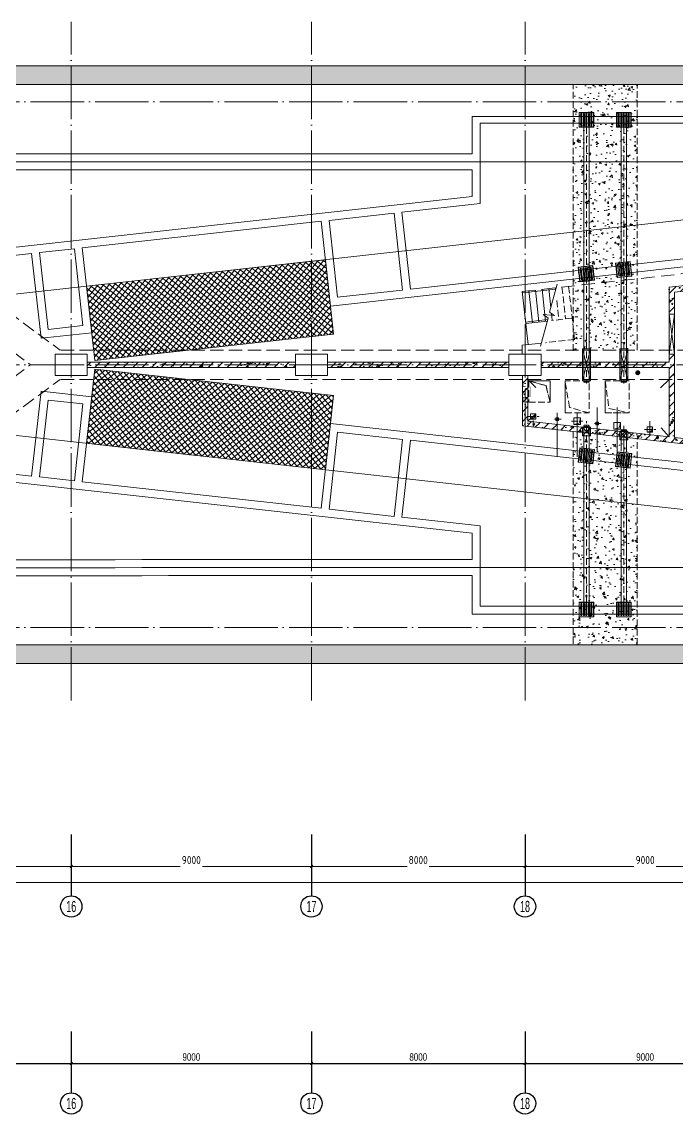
# Model space of a CAD drawing. Extents: x 4 to 13611208, y -605838 to 574722.
# Drawn here: x 13237547 to 13262097, y -161280 to -120348 of the extents above; entities that cross this region are included whole.
import ezdxf
from ezdxf.enums import TextEntityAlignment as Align

# ---------------------------------------------------------------- set-up
doc = ezdxf.new("R2010")
doc.units = 0
doc.header["$LTSCALE"] = 1000
doc.header["$MEASUREMENT"] = 0
for name, pattern in [('_虚线L', [0.375, 0.25, -0.125]), ('DASH', [0.35, 0.25, -0.1]), ('DOTE', [2.4200000000000004, 2, -0.2, 0.02, -0.2])]:
    doc.linetypes.add(name, pattern=pattern)
doc.layers.add('AXIS', color=3, linetype='Continuous')
doc.layers.add('AXIS_TEXT', color=7, linetype='Continuous')
doc.layers.add('建筑底图', color=8, linetype='Continuous', lineweight=13)
doc.layers.add('预埋管', color=8, linetype='Continuous', lineweight=5)
doc.styles.add('C', font='HZTXT_E', dxfattribs={"width": 0.7, "bigfont": 'HZTXT'})
doc.styles.add('C_T3', font='fsdb_e.shx', dxfattribs={"width": 0.8, "bigfont": 'hzdx.shx'})
doc.styles.add('COMPLEX', font='hztxt_e.shx', dxfattribs={"width": 0.6, "bigfont": 'HZTXT.shx'})
doc.styles.add('DIM_FONT', font='gbenor.shx', dxfattribs={"bigfont": 'gbcbig.shx'})
doc.dimstyles.new('_TCH_ARCH&&100', dxfattribs={"dimtxt": 300, "dimasz": 100, "dimexe": 100, "dimexo": 100, "dimgap": 100, "dimtad": 1, "dimdec": 0, "dimzin": 0, "dimdsep": 46, "dimtxsty": 'DIM_FONT', "dimblk": 'ARCHTICK', "dimcen": 0.09, "dimclrd": 3, "dimclre": 3, "dimclrt": 7, "dimaunit": 1, "dimazin": 2, "dimtfac": 1, "dimtdec": 0, "dimtix": 1, "dimtmove": 2, "dimatfit": 3, "dimfxl": 1, "dimtolj": 1, "dimtzin": 0, "dimlwd": 18, "dimlwe": 18, "dimarcsym": 0})
pattern_1 = [(45, (-1624125.251857531, 421106.568227344), (-176.7766952966369, 176.7766952966369), []), (49.99999999999999, (-1624125.251857531, 421106.568227344), (717.2601826007534, -62.75213498259511), [75, -825]), (355, (-1624125.251857531, 421106.568227344), (-138.751333613, 752.1921337000118), [60, -660]), (100.4514, (-1624065.480177531, 421101.338887344), (578.5093817140216, 689.4395420609536), [63.74019000000001, -701.142112]), (46.18420000000001, (-1624125.251857531, 421306.568227344), (1067.241048625644, -165.5190143290181), [112.5, -1237.5]), (96.6356, (-1624036.315112531, 421292.7749203439), (934.6627055487033, 974.1178709004417), [95.610288, -1051.713]), (351.1842, (-1624125.251857531, 421306.568227344), (934.6619451336272, 974.1186009253246), [90, -990]), (21, (-1624025.251857531, 421256.568227344), (596.9070521184617, -402.6188906653388), [75, -825]), (326.0000000000001, (-1624025.251857531, 421256.568227344), (243.3153319215817, 725.150045046853), [60, -660]), (71.4514, (-1623975.509624531, 421223.016621344), (840.22262858149, 322.5304967099524), [63.74019000000001, -701.142112]), (37.50000000000001, (-1624125.251857531, 421106.568227344), (12.15985531729067, 332.8938538313115), [0, -652, 0, -670, 0, -662.5]), (7.499999999999999, (-1624125.251857531, 421106.568227344), (263.0695374421486, 394.4117118823602), [0, -382, 0, -637, 0, -252.5]), (327.5, (-1624348.251857531, 421106.568227344), (533.822436172409, -22.55487173437976), [0, -250, 0, -780, 0, -1035]), (317.5, (-1624448.251857531, 421106.568227344), (583.1861693423863, 100.1049823323177), [0, -325, 0, -518, 0, -735])]
pattern_2 = [(49.99983461336128, (-12580642.11048758, 198410.2605093268), (717.2600014611306, -62.75420538353444), [74.99999999999989, -824.9999999999991]), (354.9998346133613, (-12580642.11048758, 198410.2605093268), (-138.7491623786987, 752.1925342083448), [60, -660]), (100.4512346133613, (-12580582.33882267, 198405.0309967934), (578.5113718073819, 689.4378721668095), [63.74019000000001, -701.142112]), (46.18403461336131, (-12580642.10991027, 198610.260509326), (1067.240570843713, -165.522094963783), [112.5, -1237.5]), (96.63543461336126, (-12580553.17320508, 198596.4669456065), (934.6655173763575, 974.115172953803), [95.61028799999998, -1051.713]), (351.1840346133612, (-12580642.10991027, 198610.260509326), (934.6647569633886, 974.1159029808808), [89.99999999999989, -989.9999999999991]), (20.9998346133613, (-12580542.11005459, 198560.2602206721), (596.9058899398847, -402.6206136605703), [75, -825]), (325.9998346133614, (-12580542.11005459, 198560.2602206721), (243.3174250961833, 725.149342704057), [60, -660]), (71.45123461336128, (-12580492.36791844, 198526.7084710892), (840.2235595756162, 322.5280713712188), [63.74019000000001, -701.142112]), (37.49983461336124, (-12580642.11048758, 198410.2605093268), (12.16081622912585, 332.8938187299991), [0, -652, 0, -670, 0, -662.5]), (7.499834613361269, (-12580642.11048758, 198410.2605093268), (263.0706759267816, 394.4109525196101), [0, -381.9999999999995, 0, -636.9999999999991, 0, -252.4999999999998]), (327.4998346133613, (-12580865.11048757, 198410.2611530256), (533.8223710646143, -22.55641263483995), [0, -249.9999999999998, 0, -779.9999999999991, 0, -1034.999999999998]), (317.4998346133613, (-12580965.11048757, 198410.2614416797), (583.186458297131, 100.1032989408878), [0, -324.9999999999995, 0, -517.9999999999991, 0, -734.9999999999991])]

# ---------------------------------------------------------------- blocks, each defined once
blk = doc.blocks.new('沉砂坑')
at = {"layer": '预埋管', "color": 30}
for points in [[(222865.7266732166, 240144.9564316287), (223415.7266732166, 240144.9564110248), (223415.7266526129, 239594.9564110248), (222865.7266526129, 239594.9564316287)], [(222875.7266728412, 240134.956431254), (223405.7266728412, 240134.9564113996), (223405.7266529873, 239604.9564113996), (222875.7266529873, 239604.956431254)], [(222933.0129012819, 240094.1871983388), (222933.0128844827, 239645.7256598773), (222974.3973125136, 239645.7256583269), (222974.3973293127, 240094.1871967884)], [(223026.52367929, 240094.1871948356), (223026.5236624908, 239645.7256563741), (223067.9080905216, 239645.7256548239), (223067.9081073208, 240094.1871932854)], [(223161.4188853288, 240094.1871897823), (223161.4188685296, 239645.7256513208), (223120.0344404988, 239645.7256528712), (223120.034457298, 240094.1871913327)], [(223254.9296633368, 240094.1871862793), (223254.9296465376, 239645.7256478178), (223213.5452185078, 239645.7256493683), (223213.545235307, 240094.1871878298)], [(223348.4404413458, 240094.1871827764), (223348.4404245466, 239645.7256443149), (223307.0559965158, 239645.7256458651), (223307.056013315, 240094.1871843266)]]:
    blk.add_lwpolyline(points, close=True, dxfattribs=at)
blk = doc.blocks.new('王家畈站给排水平面图20120703-地漏')
at = {"ltscale": 10}
h = blk.add_hatch(dxfattribs=at)
h.set_pattern_fill('ANSI31', color=256, scale=15, style=0)
h.set_pattern_definition([(45, (-753263.7781220253, -1134969.749456677), (-33.67596045400932, 33.67596045400933), [])])
h.paths.add_polyline_path([(100, 0, 1), (-100, 0, 1)])
blk.add_circle((0, 0), 100)
blk = doc.blocks.new('_FZH')
blk.add_lwpolyline([(-0.5, -0.5), (0.5, -0.5), (0.5000000000000001, 0.5), (-0.4999999999999999, 0.5)], close=True)
blk = doc.blocks.new('_ArchTick')
at = {"color": 0, "linetype": 'ByBlock', "const_width": 0.4}
blk.add_lwpolyline([(-0.5, -0.5), (0.5, 0.5)], dxfattribs=at)
blk = doc.blocks.new('*D1638')
at = {"layer": 'AXIS', "color": 3, "lineweight": 18, "ltscale": 3}
for p, q in [((108399.9999993686, -500), (108399.9999993686, -1300)), ((116800.0000000093, -500), (116800.0000000093, -1300)), ((108399.9999993686, -1200), (112174.9015744921, -1200)), ((116800.0000000093, -1200), (113025.0984248858, -1200))]:
    blk.add_line(p, q, dxfattribs=at)
at = {"layer": 'AXIS', "color": 3, "lineweight": 18, "ltscale": 3, "xscale": 100, "yscale": 100, "zscale": 100, "rotation": 180}
blk.add_blockref('_ArchTick', (108399.9999993686, -1200), dxfattribs=at)
at = {"layer": 'AXIS', "color": 3, "lineweight": 18, "ltscale": 3, "xscale": 100, "yscale": 100, "zscale": 100}
blk.add_blockref('_ArchTick', (116800.0000000093, -1200), dxfattribs=at)
at = {"layer": 'AXIS', "color": 7, "ltscale": 3, "insert": (112599.9999996889, -960), "char_height": 300, "attachment_point": 5, "style": 'DIM_FONT'}
blk.add_mtext('\\A1;8400', dxfattribs=at)
blk = doc.blocks.new('*D1639')
at = {"layer": 'AXIS', "color": 3, "lineweight": 18, "ltscale": 3}
for p, q in [((116800.0000000093, -500), (116800.0000000093, -1300)), ((125800.0000000056, -500), (125800.0000000056, -1300)), ((116800.0000000093, -1200), (120882.2239052809, -1200)), ((125800.0000000056, -1200), (121717.776094734, -1200))]:
    blk.add_line(p, q, dxfattribs=at)
at = {"layer": 'AXIS', "color": 3, "lineweight": 18, "ltscale": 3, "xscale": 100, "yscale": 100, "zscale": 100, "rotation": 180}
blk.add_blockref('_ArchTick', (116800.0000000093, -1200), dxfattribs=at)
at = {"layer": 'AXIS', "color": 3, "lineweight": 18, "ltscale": 3, "xscale": 100, "yscale": 100, "zscale": 100}
blk.add_blockref('_ArchTick', (125800.0000000056, -1200), dxfattribs=at)
at = {"layer": 'AXIS', "color": 7, "ltscale": 3, "insert": (121300.0000000075, -960), "char_height": 300, "attachment_point": 5, "style": 'DIM_FONT'}
blk.add_mtext('\\A1;9000', dxfattribs=at)
blk = doc.blocks.new('*D1640')
at = {"layer": 'AXIS', "color": 3, "lineweight": 18, "ltscale": 3}
for p, q in [((125800.0000000056, -500), (125800.0000000056, -1300)), ((133799.9999999981, -500), (133799.9999999981, -1300)), ((125800.0000000056, -1200), (129387.401574805, -1200)), ((133799.9999999981, -1200), (130212.5984251987, -1200))]:
    blk.add_line(p, q, dxfattribs=at)
at = {"layer": 'AXIS', "color": 3, "lineweight": 18, "ltscale": 3, "xscale": 100, "yscale": 100, "zscale": 100, "rotation": 180}
blk.add_blockref('_ArchTick', (125800.0000000056, -1200), dxfattribs=at)
at = {"layer": 'AXIS', "color": 3, "lineweight": 18, "ltscale": 3, "xscale": 100, "yscale": 100, "zscale": 100}
blk.add_blockref('_ArchTick', (133799.9999999981, -1200), dxfattribs=at)
at = {"layer": 'AXIS', "color": 7, "ltscale": 3, "insert": (129800.0000000019, -960), "char_height": 300, "attachment_point": 5, "style": 'DIM_FONT'}
blk.add_mtext('\\A1;8000', dxfattribs=at)
blk = doc.blocks.new('*D1641')
at = {"layer": 'AXIS', "color": 3, "lineweight": 18, "ltscale": 3}
for p, q in [((133799.9999999981, -500), (133799.9999999981, -1300)), ((142799.9999999981, -500), (142799.9999999981, -1300)), ((133799.9999999981, -1200), (137882.2239052716, -1200)), ((142799.9999999981, -1200), (138717.7760947247, -1200))]:
    blk.add_line(p, q, dxfattribs=at)
at = {"layer": 'AXIS', "color": 3, "lineweight": 18, "ltscale": 3, "xscale": 100, "yscale": 100, "zscale": 100, "rotation": 180}
blk.add_blockref('_ArchTick', (133799.9999999981, -1200), dxfattribs=at)
at = {"layer": 'AXIS', "color": 3, "lineweight": 18, "ltscale": 3, "xscale": 100, "yscale": 100, "zscale": 100}
blk.add_blockref('_ArchTick', (142799.9999999981, -1200), dxfattribs=at)
at = {"layer": 'AXIS', "color": 7, "ltscale": 3, "insert": (138299.9999999981, -960), "char_height": 300, "attachment_point": 5, "style": 'DIM_FONT'}
blk.add_mtext('\\A1;9000', dxfattribs=at)
blk = doc.blocks.new('*D1670')
at = {"layer": 'AXIS', "color": 3, "lineweight": 18, "ltscale": 3}
for p, q in [((-900.0000007636845, -300), (-900.0000007636846, -1900)), ((351100, -300), (351100, -1900)), ((-900.0000007636846, -1800), (174512.4015744213, -1800)), ((351100, -1800), (175687.598424815, -1800))]:
    blk.add_line(p, q, dxfattribs=at)
at = {"layer": 'AXIS', "color": 3, "lineweight": 18, "ltscale": 3, "xscale": 100, "yscale": 100, "zscale": 100, "rotation": 180}
blk.add_blockref('_ArchTick', (-900.0000007636846, -1800), dxfattribs=at)
at = {"layer": 'AXIS', "color": 3, "lineweight": 18, "ltscale": 3, "xscale": 100, "yscale": 100, "zscale": 100}
blk.add_blockref('_ArchTick', (351100, -1800), dxfattribs=at)
at = {"layer": 'AXIS', "color": 7, "ltscale": 3, "insert": (175099.9999996182, -1560), "char_height": 300, "attachment_point": 5, "style": 'DIM_FONT'}
blk.add_mtext('\\A1;352000', dxfattribs=at)
blk = doc.blocks.new('_AXISO')
blk.add_circle((0, 0), 0.5)
at = {"layer": 'AXIS_TEXT', "style": 'COMPLEX', "width": 1.041666666666667}
blk.add_attdef('A', text='', height=0.56, dxfattribs=at).set_placement((-0.25, -0.28), (0.25, -0.28), align=Align.FIT)
blk = doc.blocks.new('*D1507')
at = {"layer": 'AXIS', "color": 3, "lineweight": -2, "ltscale": 3}
for p, q in [((-142899.9999935934, -36131.75767615123), (-142899.9999935934, -36831.75767615123)), ((-134499.9999929527, -36131.75767615123), (-134499.9999929527, -36831.75767615123)), ((-142899.9999935934, -36731.75767615123), (-134499.9999929527, -36731.75767615123))]:
    blk.add_line(p, q, dxfattribs=at)
at = {"layer": 'AXIS', "color": 3, "lineweight": -2, "ltscale": 3, "xscale": 100, "yscale": 100, "zscale": 100, "rotation": 180}
blk.add_blockref('_ArchTick', (-142899.9999935934, -36731.75767615123), dxfattribs=at)
at = {"layer": 'AXIS', "color": 3, "lineweight": -2, "ltscale": 3, "xscale": 100, "yscale": 100, "zscale": 100}
blk.add_blockref('_ArchTick', (-134499.9999929527, -36731.75767615123), dxfattribs=at)
at = {"layer": 'AXIS', "color": 3, "ltscale": 3, "insert": (-138699.9999932731, -36491.75767615123), "char_height": 280, "attachment_point": 5, "style": 'C_T3'}
blk.add_mtext('\\A1;8400', dxfattribs=at)
blk = doc.blocks.new('*D1508')
at = {"layer": 'AXIS', "color": 3, "lineweight": -2, "ltscale": 3}
for p, q in [((-134499.9999929527, -36131.75767615123), (-134499.9999929527, -36831.75767615123)), ((-125499.9999929564, -36131.75767615123), (-125499.9999929564, -36831.75767615123)), ((-134499.9999929527, -36731.75767615123), (-125499.9999929564, -36731.75767615123))]:
    blk.add_line(p, q, dxfattribs=at)
at = {"layer": 'AXIS', "color": 3, "lineweight": -2, "ltscale": 3, "xscale": 100, "yscale": 100, "zscale": 100, "rotation": 180}
blk.add_blockref('_ArchTick', (-134499.9999929527, -36731.75767615123), dxfattribs=at)
at = {"layer": 'AXIS', "color": 3, "lineweight": -2, "ltscale": 3, "xscale": 100, "yscale": 100, "zscale": 100}
blk.add_blockref('_ArchTick', (-125499.9999929564, -36731.75767615123), dxfattribs=at)
at = {"layer": 'AXIS', "color": 3, "ltscale": 3, "insert": (-129999.9999929545, -36491.75767615123), "char_height": 280, "attachment_point": 5, "style": 'C_T3'}
blk.add_mtext('\\A1;9000', dxfattribs=at)
blk = doc.blocks.new('*D1509')
at = {"layer": 'AXIS', "color": 3, "lineweight": -2, "ltscale": 3}
for p, q in [((-125499.9999929564, -36131.75767615123), (-125499.9999929564, -36831.75767615123)), ((-117499.9999929639, -36131.75767615123), (-117499.9999929639, -36831.75767615123)), ((-125499.9999929564, -36731.75767615123), (-117499.9999929639, -36731.75767615123))]:
    blk.add_line(p, q, dxfattribs=at)
at = {"layer": 'AXIS', "color": 3, "lineweight": -2, "ltscale": 3, "xscale": 100, "yscale": 100, "zscale": 100, "rotation": 180}
blk.add_blockref('_ArchTick', (-125499.9999929564, -36731.75767615123), dxfattribs=at)
at = {"layer": 'AXIS', "color": 3, "lineweight": -2, "ltscale": 3, "xscale": 100, "yscale": 100, "zscale": 100}
blk.add_blockref('_ArchTick', (-117499.9999929639, -36731.75767615123), dxfattribs=at)
at = {"layer": 'AXIS', "color": 3, "ltscale": 3, "insert": (-121499.9999929601, -36491.75767615123), "char_height": 280, "attachment_point": 5, "style": 'C_T3'}
blk.add_mtext('\\A1;8000', dxfattribs=at)
blk = doc.blocks.new('*D1510')
at = {"layer": 'AXIS', "color": 3, "lineweight": -2, "ltscale": 3}
for p, q in [((-117499.9999929639, -36131.75767615123), (-117499.9999929639, -36831.75767615123)), ((-108499.9999929639, -36131.75767615123), (-108499.9999929639, -36831.75767615123)), ((-117499.9999929639, -36731.75767615123), (-108499.9999929639, -36731.75767615123))]:
    blk.add_line(p, q, dxfattribs=at)
at = {"layer": 'AXIS', "color": 3, "lineweight": -2, "ltscale": 3, "xscale": 100, "yscale": 100, "zscale": 100, "rotation": 180}
blk.add_blockref('_ArchTick', (-117499.9999929639, -36731.75767615123), dxfattribs=at)
at = {"layer": 'AXIS', "color": 3, "lineweight": -2, "ltscale": 3, "xscale": 100, "yscale": 100, "zscale": 100}
blk.add_blockref('_ArchTick', (-108499.9999929639, -36731.75767615123), dxfattribs=at)
at = {"layer": 'AXIS', "color": 3, "ltscale": 3, "insert": (-112999.9999929639, -36491.75767615123), "char_height": 280, "attachment_point": 5, "style": 'C_T3'}
blk.add_mtext('\\A1;9000', dxfattribs=at)
blk = doc.blocks.new('feafef')
at = {"layer": 'AXIS', "ltscale": 3}
for p, q in [((116800.0000000056, 0), (116800.0000000056, -2300)), ((125800, 0), (125800, -2300)), ((133799.9999999963, 0), (133799.9999999963, -2300))]:
    blk.add_line(p, q, dxfattribs=at)
ref = blk.add_blockref('_AXISO', (116800.0000000056, -2700), dxfattribs=dict(at, xscale=800, yscale=800, zscale=800))
ref.add_attrib('A', '16', dxfattribs={"layer": 'AXIS_TEXT', "height": 419.2093808969713, "style": 'C', "width": 0.6702702702669575}).set_placement((116614.3501313236, -2909.604690448497), (116985.6498686876, -2909.604690448497), align=Align.FIT)
ref = blk.add_blockref('_AXISO', (125800, -2700), dxfattribs=dict(at, xscale=800, yscale=800, zscale=800))
ref.add_attrib('A', '17', dxfattribs={"layer": 'AXIS_TEXT', "height": 419.2093808969713, "style": 'C', "width": 0.6702702702669575}).set_placement((125614.350131318, -2909.604690448497), (125985.649868682, -2909.604690448497), align=Align.FIT)
ref = blk.add_blockref('_AXISO', (133799.9999999963, -2700), dxfattribs=dict(at, xscale=800, yscale=800, zscale=800))
ref.add_attrib('A', '18', dxfattribs={"layer": 'AXIS_TEXT', "height": 419.2093808969713, "style": 'C', "width": 0.6702702702669575}).set_placement((133614.3501313142, -2909.604690448497), (133985.6498686783, -2909.604690448497), align=Align.FIT)
for base, p1, p2, picture, middle in [((351100, -1800), (-900.0000007636845, -200), (351100, -200), '*D1670', (175099.9999996182, -1560)), ((116800.0000000093, -1200), (108399.9999993686, -400), (116800.0000000093, -400), '*D1638', (112599.9999996889, -960)), ((125800.0000000056, -1200), (116800.0000000093, -400), (125800.0000000056, -400), '*D1639', (121300.0000000075, -960)), ((133799.9999999981, -1200), (125800.0000000056, -400), (133799.9999999981, -400), '*D1640', (129800.0000000019, -960)), ((142799.9999999981, -1200), (133799.9999999981, -400), (142799.9999999981, -400), '*D1641', (138299.9999999981, -960))]:
    dim = blk.add_linear_dim(base=base, p1=p1, p2=p2, angle=0, dimstyle='_TCH_ARCH&&100', dxfattribs=at)
    dim.commit()
    dim.dimension.update_dxf_attribs({"geometry": picture, "text_midpoint": middle, "dimtype": 129})
blk = doc.blocks.new('站台板下0322')
at = {"layer": '建筑底图'}
h = blk.add_hatch(dxfattribs=at)
h.set_pattern_fill('钢筋混凝土', color=256, scale=100, style=0, pattern_type=2)
h.set_pattern_definition(pattern_1)
h.paths.add_polyline_path([(-251399.9974933891, -15299.99603205337), (-252199.9974933891, -15299.99603144685), (-252199.9974933891, -17049.99603146431), (-252110.00426671, -18893.16865181527), (-251310.8938603429, -18855.4302290146), (-251399.9974933891, -17030.47758683399)])
h.paths.add_polyline_path([(-252199.9974933891, -5799.996031605406), (-251399.9974933872, -5799.996031507268), (-251399.9974933853, -4068.607101359521), (-251323.8448809022, -2433.226637376938), (-252122.979020494, -2396.014469184214), (-252199.9974933891, -4049.988407857018)])
h.paths.add_polyline_path([(-56499.99999296572, 0.001659897156059742), (-56499.99999296572, -699.9983401028439), (-24751.10798723716, -699.9983400584897), (-24751.10798723716, 0.001659941393882036)])
h.paths.add_polyline_path([(-56499.99999296572, -20399.99669300311), (-56499.99999296572, -21099.99669300322), (-24751.10798723716, -21099.99632107746), (-24751.10798723716, -20399.99632107723)])
h.paths.add_polyline_path([(85700.00000703428, -21299.995027186), (85700.00000703428, -20599.99502718577), (65000.00250737835, -20599.99526967818), (65000.00250737835, -20399.99526967818), (-24751.10798723716, -20399.99632107723), (-24751.10798723716, -21099.99632107746), (64300.00250737835, -21099.9952778786), (64300.00250737835, -21299.9952778786)])
h.paths.add_polyline_path([(85700.00250730757, -499.9983399047051), (85700.00250737276, 200.0016600950621), (47900.00250737835, 200.0016600424424), (47900.00250737835, 0.001660042442381382), (-24751.10798723716, 0.001659941393882036), (-24751.10798723716, -699.9983400584897), (48600.00250737835, -699.998339956277), (48600.00250737835, -499.9983399562771)])
h.paths.add_polyline_path([(-166999.9999929676, 2200.001659847796), (-166999.9999929676, 1500.001659847796), (-166999.9974926272, 1500.001659847796), (-166999.9974926272, -49.99834015220404), (-99499.99999295827, -49.99834015220404), (-99499.99999296013, 650.0016598468646), (-166299.9974926272, 650.001659847796), (-166299.9974926272, 2200.001659847796)])
h = blk.add_hatch(dxfattribs=at)
h.set_pattern_fill('混凝土', color=256, scale=100, angle=359.9998346133613, style=0)
h.set_pattern_definition(pattern_2)
h.paths.add_polyline_path([(-115699.999992962, -9999.999301494565), (-113299.9999929639, -9999.999301494565), (-113299.999992962, -50.00000012794044), (-115699.999992962, -50.00000012794044)])
h = blk.add_hatch(dxfattribs=at)
h.set_pattern_fill('ANSI37', color=256, scale=100)
h.set_pattern_definition([(231.3401915804091, (-124145.6482247664, -6521.735750404769), (123.9629232126242, -99.17033915733589), []), (321.3401915804091, (-124145.6482247664, -6521.735750404769), (99.17033915733589, 123.9629232126242), [])])
h.paths.add_polyline_path([(-133924.4700425034, -7608.271479335614), (-133615.2617775323, -10391.14593731519), (-124670.3081625989, -9397.262228481588), (-124979.51642757, -6614.387770500267)])
h = blk.add_hatch(dxfattribs=at)
h.set_pattern_fill('钢筋混凝土', color=256, scale=100, style=0, pattern_type=2)
h.set_pattern_definition(pattern_1)
h.paths.add_polyline_path([(-112099.999993111, -7642.810364709352), (-111899.999992541, -7823.574918231578), (-102799.9999929601, -6901.795704759308), (-102703.3592835153, -6824.998727792292), (-102710.0778645193, -6691.66365763545)])
h = blk.add_hatch(dxfattribs=at)
h.set_pattern_fill('钢筋混凝土', color=256, scale=100, style=0, pattern_type=2)
h.set_pattern_definition(pattern_1)
h.paths.add_polyline_path([(-111899.999992541, -7823.574918231578), (-112099.999993111, -7642.810364709352), (-112099.9999930309, -8649.9993014934), (-111899.9999930309, -8649.9993014934)])
h = blk.add_hatch(dxfattribs=at)
h.set_pattern_fill('钢筋混凝土', color=256, scale=100, style=0, pattern_type=2)
h.set_pattern_definition(pattern_1)
h.paths.add_polyline_path([(-112099.9999930309, -10149.9993014934), (-112099.9999926416, -10449.99930149259), (-112033.3333262177, -10549.99930145696), (-111899.9999930309, -10549.99930147198), (-111899.9999930309, -10149.9993014934)])
h = blk.add_hatch(dxfattribs=at)
h.set_pattern_fill('钢筋混凝土', color=256, scale=100, style=0, pattern_type=2)
h.set_pattern_definition(pattern_1)
h.paths.add_polyline_path([(-126099.9999929601, -10649.99930149538), (-126099.9999929601, -10449.99930149538), (-133899.9999929601, -10449.9993015083), (-133899.9999929601, -10649.9993015083)])
h = blk.add_hatch(dxfattribs=at)
h.set_pattern_fill('钢筋混凝土', color=256, scale=100, style=0, pattern_type=2)
h.set_pattern_definition(pattern_1)
h.paths.add_polyline_path([(-118099.999992962, -10649.99930151796), (-118099.999992962, -10449.99930148199), (-124899.9999929601, -10449.9993014934), (-124899.9999929601, -10649.99930149631)])
h = blk.add_hatch(dxfattribs=at)
h.set_pattern_fill('钢筋混凝土', color=256, scale=100, style=0, pattern_type=2)
h.set_pattern_definition(pattern_1)
h.paths.add_polyline_path([(-116899.999992962, -10449.99930148234), (-116899.999992962, -10649.99930141435), (-112099.9999929825, -10649.99930140644), (-112033.3333262177, -10549.99930145696), (-112099.9999926416, -10449.99930149259)])
h = blk.add_hatch(dxfattribs=at)
h.set_pattern_fill('钢筋混凝土', color=256, scale=100, style=0, pattern_type=2)
h.set_pattern_definition(pattern_1)
h.paths.add_polyline_path([(-112033.3333262177, -10549.99930145696), (-112099.9999929825, -10649.99930140644), (-112099.9999929843, -13250.35529672424), (-112003.6810440151, -13328.13432946033), (-111899.9999931315, -13272.57751959865), (-111899.9999930309, -10549.99930147198)])
h = blk.add_hatch(dxfattribs=at)
h.set_pattern_fill('ANSI37', color=256, scale=100)
h.set_pattern_definition([(218.6598080874669, (-128121.1437092228, -14136.53242909035), (99.17033843876541, -123.9629237874806), []), (308.659808087467, (-128121.1437092228, -14136.53242909035), (123.9629237874806, 99.17033843876541), [])])
h.paths.add_polyline_path([(-133615.2223028718, -10708.8483030682), (-124670.2686936995, -11702.73206375504), (-124979.4769747695, -14485.60651991144), (-133924.4305839734, -13491.72275925521)])
h = blk.add_hatch(dxfattribs=at)
h.set_pattern_fill('钢筋混凝土', color=256, scale=100, style=0, pattern_type=2)
h.set_pattern_definition(pattern_1)
h.paths.add_polyline_path([(-117399.9999929676, -10949.99930149317), (-117599.9999929508, -10949.99930149317), (-117599.9999929527, -12840.47495038132), (-117399.9999929676, -12661.46639220591)])
h = blk.add_hatch(dxfattribs=at)
h.set_pattern_fill('钢筋混凝土', color=256, scale=100, style=0, pattern_type=2)
h.set_pattern_definition(pattern_1)
h.paths.add_polyline_path([(-112003.6810440151, -13328.13432946033), (-112099.9999929843, -13250.35529672424), (-117399.9999929676, -12661.46639220591), (-117599.9999929527, -12840.47495038132), (-112011.0431459257, -13461.47017205809)])
at = {"layer": '建筑底图', "linetype": 'DASH'}
for points in [[(-116249.9999929583, -12533.68861767126), (-116249.9999929583, -12633.68861767126), (-116299.9999929583, -12633.68861767126), (-116299.9999929583, -12618.99509638397), (-116273.2368036686, -12611.13018655439)], [(-112724.999992962, -12870.8950888887), (-112765.0448102383, -13026.88583292626), (-112924.999992962, -13070.8950888887), (-112724.999992962, -13070.8950888887)], [(-112724.999992962, -12870.8950888887), (-112765.0448102383, -13026.88583292626), (-112924.999992962, -13070.8950888887), (-112724.999992962, -13070.8950888887)]]:
    blk.add_hatch(color=8, dxfattribs=at).paths.add_polyline_path(points)
at = {"layer": '建筑底图'}
h = blk.add_hatch(dxfattribs=at)
h.set_pattern_fill('混凝土', color=256, scale=100, angle=359.9998346133613, style=0)
h.set_pattern_definition(pattern_2)
h.paths.add_polyline_path([(-113299.999992962, -21049.99901836866), (-113299.999992962, -13519.48352171783), (-115699.999992962, -13252.81684796908), (-115699.999992962, -21049.99904648331)])
h = blk.add_hatch(dxfattribs=at)
h.set_pattern_fill('钢筋混凝土', color=256, scale=100, style=0, pattern_type=2)
h.set_pattern_definition(pattern_1)
h.paths.add_polyline_path([(-105474.176178324, -13986.55796238047), (-111899.9999931315, -13272.57751959865), (-112003.6810440151, -13328.13432946033), (-112011.0431459257, -13461.47017205809), (-105496.2624841174, -14185.33470925083)])
h = blk.add_hatch(dxfattribs=at)
h.set_pattern_fill('钢筋混凝土', color=256, scale=100, style=0, pattern_type=2)
h.set_pattern_definition(pattern_1)
h.paths.add_polyline_path([(-99499.99999295827, -21749.9987688472), (-99499.99999295827, -21049.99885670678), (-166999.999992962, -21049.99871926173), (-166999.9999929639, -22599.99876884744), (-206149.9999929601, -22599.99876884744), (-206149.9999929601, -25411.42040467192), (-204949.9999929508, -25352.83019448374), (-204938.9996579764, -23299.99876884744), (-166299.9999929583, -23299.99876884744), (-166299.9999929583, -21749.99963924277)])
at = {"layer": 'AXIS', "ltscale": 3}
for p, q in [((-134499.9999929564, -35531.75767615123), (-134499.9999929564, -37831.75767615123)), ((-125499.999992962, -35531.75767615123), (-125499.999992962, -37831.75767615123)), ((-117499.9999929657, -35531.75767615123), (-117499.9999929657, -37831.75767615123))]:
    blk.add_line(p, q, dxfattribs=at)
at = {"layer": '建筑底图', "linetype": 'DOTE'}
for p, q in [((-134499.9999929601, -23127.74845242873), (-134499.9999929545, 2300.000698631629)), ((-125499.999992962, -23127.74845242873), (-125499.9999929564, 2300.000698631629)), ((-117499.999992962, -23127.74845242861), (-117499.999992962, 2300.000698631629)), ((-254599.999990209, -20399.99930136825), (102362.5939068729, -20399.99930136849))]:
    blk.add_line(p, q, dxfattribs=at)
at = {"layer": '建筑底图'}
for p, q in [((-62299.99997521844, 649.9999998720596), (-166299.9999929676, 649.9999998720596)), ((-62999.99997521844, -50.00000012794044), (-166999.9999929676, -50.00000012794044)), ((-119174.9918073704, -1499.999301505508), (-89909.97180312593, -1499.999301512027)), ((-115299.999992962, -1649.997082802933), (-115299.9999929601, -11199.9993014948)), ((-115099.999992962, -1649.997082802933), (-115099.999992962, -11199.9993014948)), ((-113899.999992962, -1649.997082802933), (-113899.999992962, -11199.99930149713)), ((-113699.999992962, -1649.997082802933), (-113699.999992962, -11199.99930149713)), ((-112099.999993111, -7642.810364709352), (-102710.0778645193, -6691.66365763545)), ((-111899.999992541, -7823.574918231578), (-102799.9999929601, -6901.795704759308)), ((-117108.4476309726, -7752.13324765861), (-116975.9298031377, -8944.793729650904)), ((-116859.9766972242, -7724.525366859743), (-116727.4588693893, -8917.185848851921)), ((-116611.5057634758, -7696.91748606076), (-116531.9959789375, -8412.505565796979)), ((-116363.0348297274, -7669.309605261777), (-116354.1891334029, -7748.920874290518)), ((-112099.999993111, -7642.810364709352), (-112099.9999930309, -8649.9993014934)), ((-117605.3894984694, -7807.349009256577), (-117384.5264520803, -9795.116479243618)), ((-117356.918564721, -7779.741128457594), (-117224.4007368861, -8972.401610449888)), ((-111899.999992541, -7823.574918231578), (-111899.9999930309, -8649.9993014934)), ((-116665.3762178207, -8910.28777663759), (-117472.8716706345, -9000.009491248755)), ((-112099.999992759, -10149.9993014934), (-111899.999992759, -8649.9993014934)), ((-111899.999992759, -10149.9993014934), (-112099.999992759, -8649.9993014934)), ((-111899.9999930309, -8649.9993014934), (-112099.9999930309, -8649.9993014934)), ((-116887.6727906177, -9739.91051831632), (-117605.3894984694, -9819.656817083713)), ((-117605.3894984694, -9819.656817083713), (-117605.3894984694, -10149.99930149317)), ((-115049.999992962, -11149.9993014948), (-115349.999992962, -9949.999301494681)), ((-115049.999992962, -9949.999301494681), (-115349.999992962, -11149.9993014948)), ((-115049.999992962, -9949.999301500386), (-115349.999992962, -11149.9993015005)), ((-115049.999992962, -11149.9993015005), (-115349.999992962, -9949.999301500386)), ((-113949.999992962, -9949.99930149503), (-113649.999992962, -11149.99930149445)), ((-113649.999992962, -9949.99930149503), (-113949.999992962, -11149.99930149445)), ((-113949.999992962, -11149.99930150481), (-113649.999992962, -9949.999301505391)), ((-113649.999992962, -11149.99930150481), (-113949.999992962, -9949.999301505391)), ((-112099.9999930309, -10149.9993014934), (-112099.9999926416, -10449.99930149259)), ((-111899.9999930309, -10149.9993014934), (-112099.9999930309, -10149.9993014934)), ((-111899.9999930309, -10149.9993014934), (-111899.9999930309, -10549.99930147198)), ((-133899.9999929601, -10449.9993015083), (-126099.9999924703, -10449.99930150877)), ((-124899.9999924721, -10449.9993014707), (-118099.9999930812, -10449.9993014849)), ((-116899.9999930831, -10449.99930146046), (-112099.9999926416, -10449.99930149259)), ((-111899.9999930309, -10549.99930147198), (-111899.9999931315, -13272.57751959865)), ((-133899.9999929601, -10649.9993015083), (-126099.9999924703, -10649.99930150877)), ((-124899.9999924721, -10649.99930152192), (-118099.9999930812, -10649.99930155044)), ((-117599.9999929676, -10949.99930146418), (-117599.9999929527, -12840.47495038132)), ((-117399.9999929732, -10949.99930146418), (-117399.9999929676, -12661.46639220591)), ((-116899.9999930831, -10649.99930141773), (-112099.9999929825, -10649.99930140644)), ((-112099.9999929825, -10649.99930140644), (-112099.9999929843, -13250.35529672424)), ((-114799.9999929583, -12149.9993014934), (-114799.9999929583, -13806.23949067318)), ((-114049.9999929583, -12149.99930150458), (-114049.9999929583, -13935.23949067318)), ((-112099.9999929843, -13250.35529672424), (-117399.9999929676, -12661.46639220591)), ((-116299.9999929583, -12349.9993014934), (-116299.9999929583, -14006.23949067318)), ((-115549.9999929583, -12349.9993014934), (-115549.9999929583, -14006.23949067318)), ((-112824.999992962, -13124.7394906733), (-112824.9999929601, -12662.7394906733)), ((-112011.0431459257, -13461.47017205809), (-117599.9999929527, -12840.47495038132)), ((-115349.9999929601, -12884.30401082081), (-115049.999992962, -13207.75701452477)), ((-115049.999992962, -12884.30401082081), (-115349.9999929601, -13207.75701452477)), ((-115299.9999929601, -13792.5894128714), (-115299.9999929601, -12834.30401082081)), ((-115099.999992962, -13792.5894128714), (-115099.9999929639, -12834.30401082081)), ((-113949.999992962, -13039.85957052128), (-113649.9999929639, -13363.31257422525)), ((-113649.9999929639, -13039.85957052128), (-113949.999992962, -13363.31257422525)), ((-113899.999992962, -13792.5894128714), (-113899.999992962, -12989.85957052128)), ((-113699.9999929639, -13792.5894128714), (-113699.9999929657, -12989.85957052128)), ((-105496.2624841174, -14185.33470925083), (-112011.0431459257, -13461.47017205809)), ((-105474.176178324, -13986.55796238047), (-111899.9999931315, -13272.57751959865)), ((-115299.999992962, -19450.00152018375), (-115299.999992962, -14187.03173839371)), ((-115099.999992962, -19450.00152018375), (-115099.999992962, -14187.03173839382)), ((-113899.999992962, -19450.00152018375), (-113899.999992962, -14342.5894128714)), ((-113699.999992962, -19450.00152018375), (-113699.999992962, -14342.5894128714)), ((-119174.9918073723, -19599.99930147803), (-89909.9718030626, -19599.99930148013)), ((-119474.9918073723, -19899.99930147489), (-87999.97180331033, -19899.99930147757)), ((-166999.9999929583, -21049.99964744307), (-62999.99997521844, -21049.99842912389)), ((-166299.9999929583, -21749.99963924277), (-62299.99997521844, -21749.99842092372))]:
    blk.add_line(p, q, dxfattribs=at)
at = {"layer": '建筑底图', "linetype": 'DASH'}
for p, q in [((-115699.999992962, -10023.49925326323), (-115699.999992962, -73.49995189660694)), ((-113299.999992962, -9999.999301494565), (-113299.999992962, -50.00000012794044)), ((-115199.999992962, -1649.997082802933), (-115199.9999929601, -11249.9993014948)), ((-113799.999992962, -1649.997082802933), (-113799.9999929601, -11249.99930149713)), ((-116114.563895979, -7641.70172446291), (-115982.046068144, -8834.362206455087)), ((-115866.0929622306, -7614.093843663926), (-115645.2299158396, -9601.861313651549)), ((-116310.513855123, -8141.99838917132), (-116230.5170018924, -8861.97008725407)), ((-115733.5751343975, -8806.754325656686), (-116511.8040505452, -8893.224202946294)), ((-116507.7686631689, -8630.551413465058), (-116478.9879356408, -8889.577968053054)), ((-115645.2299158396, -9601.861313651665), (-116734.1006233403, -9722.846944624791)), ((-115199.9999929601, -13792.5894128714), (-115199.9999929601, -12660.73949067318)), ((-115699.999992962, -13051.58606702019), (-115699.999992962, -21049.99904648366)), ((-113799.9999929601, -13792.58941287152), (-113799.9999929601, -12836.73949067318)), ((-113299.999992962, -21049.99904648366), (-113299.999992962, -13318.25274076499)), ((-115199.999992962, -19450.00152018375), (-115199.999992962, -14187.03173839371)), ((-113799.999992962, -19450.00152018375), (-113799.999992962, -14342.5894128714))]:
    blk.add_line(p, q, dxfattribs=at)
at = {"layer": '建筑底图', "color": 8, "linetype": 'DOTE'}
for p, q in [((-254599.999990209, -699.9993013682542), (102362.5939068729, -699.9993013684871)), ((-254599.999990209, -10549.99930136825), (102362.5939068729, -10549.99930136849))]:
    blk.add_line(p, q, dxfattribs=at)
at = {"layer": '建筑底图', "ltscale": 0.5}
for p, q in [((-119474.9918073723, -1249.995591537328), (-119474.9918073742, -2649.99503257079)), ((-119474.9918073723, -1249.995591537328), (-87999.97180337366, -1249.995591998333)), ((-119174.9918073723, -1499.995591540006), (-119174.9918073723, -4510.522519977414)), ((-124207.1299810382, -2649.994951081695), (-119474.9918073723, -2649.99503257079)), ((-124207.1299913721, -3249.994951081695), (-119474.9918073723, -3249.99503257079)), ((-119474.9918073742, -3249.99503257079), (-119474.9918073723, -4242.009682826465)), ((-119474.9918073723, -4242.009682826465), (-137996.8978837403, -6299.999301493401)), ((-91919.6666552471, -4399.999301480129), (-121788.045215969, -7718.708118538954)), ((-122406.4660792081, -4869.57522637886), (-124841.481228373, -5140.132472356316)), ((-91903.05111334193, -4699.999301477335), (-124786.2607013034, -8353.689352676622)), ((-122406.4660792081, -4869.575226378744), (-122086.2103362745, -7751.837577230064)), ((-119174.9918073723, -4510.522519977414), (-122108.3009589026, -4836.445767687517)), ((-122108.3009589026, -4836.445767687401), (-121788.045215969, -7718.708118538838)), ((-125139.6463486785, -5173.261931047309), (-134084.5999578526, -6167.145691781305)), ((-125139.6463486785, -5173.261931047193), (-124786.2607013034, -8353.689352676505)), ((-124841.481228373, -5140.132472356199), (-124521.2254854394, -8022.394823207636)), ((-135983.5282610403, -6378.137731069), (-137980.2823418593, -6599.999301493401)), ((-135630.1426136689, -9558.565152698662), (-135983.5282610403, -6378.137731068884)), ((-134382.76507816, -6200.275150472415), (-135685.3631407367, -6345.008272378473)), ((-135365.1073978031, -9227.27062322956), (-135685.3631407367, -6345.00827237824)), ((-134382.76507816, -6200.275150472298), (-134062.5093352282, -9082.537501323968)), ((-134084.5999578526, -6167.145691781188), (-133731.2143104812, -9347.573113410734)), ((-122086.2103362745, -7751.837577230064), (-124521.2254854394, -8022.394823207753)), ((-133731.2143104812, -9347.57311341085), (-135630.1426136689, -9558.565152698779)), ((-134062.5093352282, -9082.537501324085), (-135365.1073978031, -9227.270623229677)), ((-135630.1041052649, -11541.43772899965), (-135983.4897526363, -14721.86515062943)), ((-133731.1758020772, -11752.42976828758), (-135630.1041052649, -11541.43772899965)), ((-134084.5614494486, -14932.85718991724), (-133731.1758020772, -11752.42976828758)), ((-135365.0688893991, -11872.73225846875), (-135685.3246323327, -14754.99460932007)), ((-134062.4708268242, -12017.46538037434), (-135365.0688893991, -11872.73225846875)), ((-134382.7265697559, -14899.72773122601), (-134062.4708268242, -12017.46538037434)), ((-125139.6078402745, -15926.74095065112), (-124786.2221928993, -12746.31352902181)), ((-124841.442719969, -15959.87040934223), (-124521.1869770354, -13077.60805849079)), ((-122086.1718278704, -13348.16530446836), (-124521.1869770354, -13077.60805849067)), ((-122406.427570804, -16230.42765531968), (-122086.1718278704, -13348.16530446836)), ((-122108.2624504985, -16263.55711401091), (-121788.0067075649, -13381.29476315947)), ((-135983.4897526363, -14721.86515062943), (-137980.2823418593, -14499.99930149328)), ((-119474.9918073723, -16857.98892016034), (-137996.8978837403, -14799.99930149328)), ((-134382.7265697559, -14899.72773122601), (-135685.3246323327, -14754.99460932007)), ((-125139.6078402745, -15926.74095065112), (-134084.5614494486, -14932.85718991724)), ((-122406.427570804, -16230.42765531957), (-124841.442719969, -15959.87040934211)), ((-119174.9918073723, -16589.47608300927), (-122108.2624504985, -16263.55711401091)), ((-119474.9918073723, -17849.99769109988), (-119474.9918073704, -16857.9889201601)), ((-122853.7151659904, -17849.99769110349), (-119474.9918073723, -17849.99769109988)), ((-122853.7151659904, -18449.99769110349), (-119474.9918073723, -18449.99769109988))]:
    blk.add_line(p, q, dxfattribs=at)
at = {"layer": '建筑底图', "linetype": 'DASH', "ltscale": 2}
for p, q in [((-141918.0671676779, -4799.99769145879), (-134918.0671672793, -9999.999301494565)), ((-142281.9328192761, -5899.997691283235), (-136022.3174808314, -10549.99909646343)), ((-83989.99999295454, -9999.999301494565), (-134918.0671672793, -9999.999301494565)), ((-142281.9370174529, -15199.99930149363), (-136022.3174808314, -10549.99909646274)), ((-141918.0716373725, -16299.99930149328), (-134918.0673029209, -11099.99930149468)), ((-83989.99999295268, -11099.99930149456), (-134918.0673029209, -11099.99930149456))]:
    blk.add_line(p, q, dxfattribs=at)
at = {"layer": '建筑底图', "linetype": '_虚线L', "ltscale": 2}
blk.add_line((-100726.5823615203, -5931.926043544314), (-117605.3894984694, -7807.349009256577), dxfattribs=at)
at = {"layer": '建筑底图', "linetype": 'Continuous'}
for p, q in [((-116345.8248944273, -7717.705085475347), (-117599.8679223089, -7857.043196006445)), ((-116651.4826820223, -8858.436355282785), (-117478.3932467951, -8950.31530449912))]:
    blk.add_line(p, q, dxfattribs=at)
at = {"layer": '建筑底图', "color": 8}
for p, q in [((-117099.9999929601, -11399.99930148479), (-117399.9999929508, -11099.99930149433)), ((-112424.9999930272, -11409.52311103884), (-112099.9999929732, -11099.99930149433)), ((-117099.7769603571, -12392.9788492329), (-117399.7769603068, -12661.4916863658)), ((-112399.9999929173, -12915.1853351153), (-112099.9999929192, -13250.36548085173))]:
    blk.add_line(p, q, dxfattribs=at)
at = {"layer": '建筑底图', "color": 8, "linetype": 'DASH'}
for p, q in [((-117399.9999928987, -12483.68861502944), (-116974.9999908144, -12483.68861501641)), ((-117199.9999928968, -12883.68861502572), (-117199.9999929024, -12484.68861502572)), ((-116149.9999929583, -12583.68861767126), (-116449.9999929583, -12583.68861767126)), ((-115762.4999939995, -12667.02195322316), (-115337.4999919133, -12667.02195321012)), ((-115549.9999929545, -13067.02195322502), (-115549.9999929601, -12668.02195322502)), ((-115424.9999929583, -12542.02195322129), (-115475.3606544649, -12743.2047468758)), ((-114049.9999929545, -13033.68862430984), (-114049.9999929601, -12634.68862430984)), ((-114649.9999929583, -12750.35528876202), (-114949.9999929583, -12750.35528876202)), ((-113924.9999929583, -12708.68862430612), (-113975.3606544649, -12909.87141796062)), ((-113024.999992962, -12970.89508889243), (-112599.9999908758, -12970.89508887939)), ((-112824.9999929601, -13170.8950888887), (-112824.999992962, -12768.70438917354))]:
    blk.add_line(p, q, dxfattribs=at)
at = {"layer": '建筑底图', "color": 8, "ltscale": 0.5}
for p, q in [((-91903.05111334193, -16399.99930150947), (-124786.2221928993, -12746.31352902181)), ((-91919.6666552471, -16699.99930150667), (-121788.0067075649, -13381.29476315947))]:
    blk.add_line(p, q, dxfattribs=at)
at = {"layer": '建筑底图', "color": 1}
for p, q in [((-113799.9999929601, -13406.01559049683), (-113799.9999929601, -14592.73949067318)), ((-115199.9999929601, -13685.68011921714), (-115199.9999929601, -14316.73949067318))]:
    blk.add_line(p, q, dxfattribs=at)
at = {"layer": '建筑底图', "color": 8, "ltscale": 0.1}
for points in [[(-137207.2766138269, -2939.825044215308), (-136207.2789751245, -2941.996356547461), (-135207.2806688501, -2943.834336817847), (-134207.2818475915, -2945.366759837256), (-133207.2826372338, -2946.621406138525), (-132207.2831445886, -2947.626052439795), (-131207.2834516717, -2948.408479273901), (-130207.2836271478, -2948.996457636938), (-129207.2837167932, -2949.41777187644), (-128207.2837568475, -2949.700196803198), (-127207.2837721063, -2949.8715110427), (-126207.283775921, -2949.959491313086), (-125207.283775921, -2949.991916239844), (-124207.283775921, -2949.996560633765), (60376.92307985295, -2949.999740183936)], [(-91999.99205076229, -2949.997115672217), (-182900.0141226007, -13049.99930149375)], [(-91999.97510778438, -18149.99930149375), (-182899.9726949884, -8049.99930149375)], [(-136853.8585821344, -18162.70299869834), (-135853.8617941095, -18160.17059475242), (-134853.8641554071, -18157.9992995864), (-133853.8658491326, -18156.1613383895), (-132853.8670278741, -18154.62893062888), (-131853.8678175164, -18153.37430149375), (-130853.8683248712, -18152.36967235862), (-129853.8686319543, -18151.587264598), (-128853.8688074304, -18150.99930149375), (-127853.8688951684, -18150.57800442039), (-126853.8689371301, -18150.29559856711), (-125853.8689523889, -18150.12430149375), (-124853.8689562036, -18150.0363383895), (-123853.8689562036, -18150.00393062888), (-122853.8689562036, -18149.99930149375), (94606.58892763127, -18149.99930149375)]]:
    blk.add_lwpolyline(points, dxfattribs=at)
at = {"layer": '建筑底图', "ltscale": 0.5}
for points in [[(-137206.3630971042, -2639.824396957527), (-136206.473792498, -2641.995453816606), (-135206.5754855787, -2643.833232654026), (-134206.6683299178, -2645.36550207017), (-133206.7524531083, -2646.620032515493), (-132206.8279600171, -2647.624594441499), (-131206.8949345918, -2648.406959339161), (-130206.9534420678, -2648.994899631944), (-129207.0035318667, -2649.416187851224), (-128207.0452389931, -2649.698597926763), (-127207.0785874678, -2649.869903775165), (-126207.103591512, -2649.957880714908), (-125207.1202587383, -2649.990304405452), (-124207.1285921549, -2649.994951084955)], [(-137207.8825502871, -3239.82247300609), (-136207.7765794927, -3241.994039436686), (-135207.6782731628, -3243.83221920277), (-134207.5877842577, -3245.364797572838), (-133207.505241056, -3246.61956027383), (-132207.4307480073, -3247.624291646993), (-131207.3643892715, -3248.406775682699), (-130207.3062302256, -3248.994795915671), (-129207.2563199373, -3249.416134599713), (-128207.2146938359, -3249.69857399771), (-127207.1813755138, -3249.869894970674), (-126207.1563796205, -3249.957878392772), (-125207.1397135565, -3249.990304090083), (-124207.1313802553, -3249.994951078552)], [(-119174.9918073723, -19599.99930147803), (-119174.9918073723, -16589.47608300927)], [(-136854.5811790163, -17862.7026681609), (-135854.4677250432, -17860.16994541581), (-134854.3617543178, -17857.99839609931), (-133854.2634478612, -17856.16023367969), (-132854.1729590213, -17854.62767242547), (-131854.0904157283, -17853.37292695523), (-130854.0159227392, -17852.36821281281), (-129853.9495639792, -17851.58574589039), (-128853.8914049221, -17850.99774300517), (-127853.8414945519, -17850.57642155152), (-126853.7998684747, -17850.29399950115), (-125853.7665502345, -17850.12269540806), (-124853.7415542575, -17850.03472933127), (-123853.7248882288, -17850.00232086563), (-122853.7165548718, -17849.99769110675)], [(-136852.8284036787, -18462.70010797097), (-135852.9482822651, -18460.16802149068), (-134853.0589775899, -18457.99698174163), (-133853.1606706819, -18456.15922024765), (-132853.253514952, -18454.62696794386), (-131853.3376381183, -18453.3724547266), (-130853.4131450867, -18452.36791002867), (-129853.4801195664, -18451.58556224196), (-128853.5386271728, -18450.99763929506), (-127853.588716819, -18450.57636830444), (-126853.6304240404, -18450.2939755749), (-125853.6637723139, -18450.12268660532), (-124853.6887765573, -18450.03472701006), (-123853.705443752, -18450.0023205505), (-122853.713777109, -18449.99769110035)], [(-119474.9918073723, -19899.99930147489), (-119474.9918073723, -18449.99769109988)]]:
    blk.add_lwpolyline(points, dxfattribs=at)
at = {"layer": '建筑底图'}
for points in [[(-133924.4700425034, -7608.271479335614), (-133615.2617775323, -10391.14593731519), (-124670.3081625989, -9397.262228481588), (-124979.51642757, -6614.387770500267)], [(-112099.999992759, -10149.9993014934), (-112099.999992759, -8649.9993014934), (-111899.999992759, -8649.9993014934), (-111899.999992759, -10149.9993014934)], [(-115049.999992962, -9949.999301494681), (-115349.999992962, -9949.999301494681), (-115349.999992962, -11149.9993014948), (-115049.999992962, -11149.9993014948)], [(-115049.999992962, -11149.9993015005), (-115349.999992962, -11149.9993015005), (-115349.999992962, -9949.999301500386), (-115049.999992962, -9949.999301500386)], [(-113649.999992962, -11149.99930149445), (-113949.999992962, -11149.99930149445), (-113949.999992962, -9949.99930149503), (-113649.999992962, -9949.99930149503)], [(-113649.999992962, -9949.999301505391), (-113949.999992962, -9949.999301505391), (-113949.999992962, -11149.99930150481), (-113649.999992962, -11149.99930150481)], [(-133615.2223028699, -10708.84830306843), (-124670.2686936976, -11702.73206375516), (-124979.4769747676, -14485.60651991167), (-133924.4305839716, -13491.72275925544)], [(-115349.9999929601, -12884.30401082081), (-115049.999992962, -12884.30401082081), (-115049.999992962, -13207.75701452477), (-115349.9999929601, -13207.75701452477)], [(-113949.999992962, -13039.85957052128), (-113649.9999929639, -13039.85957052128), (-113649.9999929639, -13363.31257422525), (-113949.999992962, -13363.31257422525)]]:
    blk.add_lwpolyline(points, close=True, dxfattribs=at)
blk.add_lwpolyline([(-116917.9886880415, -9853.051074740477), (-116635.7873673784, -8799.860598571599), (-116818.8493055487, -8671.679301927332), (-116393.9930034401, -8708.849329727585), (-116577.553123991, -8582.527276466717), (-116295.3518033279, -7529.336800297955)], dxfattribs=at)
at = {"layer": '建筑底图', "const_width": 20}
blk.add_lwpolyline([(-117575.7043219423, -11972.04816634045), (-117575.7043219423, -11772.04816634231), (-117307.607439491, -11772.04816635163), (-117307.6074394798, -11372.04816635163), (-117575.7043219423, -11372.04816634231), (-117575.7043219423, -11172.04816634231)], dxfattribs=at)
at = {"layer": '建筑底图', "color": 8, "linetype": 'DASH'}
for points in [[(-117359.9999929564, -11155.04683616222), (-116712.4995756457, -11330.36841200129), (-116559.9999929564, -11955.04683616222)], [(-117359.9999929564, -11155.04683616222), (-116712.4995756457, -11330.36841200129), (-116559.9999929564, -11955.04683616222)], [(-116559.9999929564, -11155.04683616222), (-117359.9999929564, -11155.04683616222), (-117359.9999929564, -11955.04683616222), (-116559.9999929564, -11955.04683616222), (-116559.9999929564, -11155.04683616222)], [(-116559.9999929564, -11155.04683616222), (-117359.9999929564, -11155.04683616222), (-117359.9999929564, -11955.04683616222), (-116559.9999929564, -11955.04683616222), (-116559.9999929564, -11155.04683616222)], [(-115099.9999929583, -12349.9993014934), (-115835.9250920052, -12152.07068413612), (-115999.9999929583, -11149.9993014934), (-115999.9999929583, -12349.9993014934), (-115099.9999929583, -12349.99930150458)], [(-113599.9999929583, -12349.99930150458), (-114499.9999929583, -12349.99930150458), (-114499.9999929583, -11149.99930150458), (-114353.3354885085, -12186.01765935519), (-113599.9999929583, -12349.99930150458)], [(-117099.9999928987, -12383.68861502572), (-117140.0448101768, -12539.67935906327), (-117299.9999928987, -12583.68861502572), (-117099.9999928987, -12583.68861502572), (-117099.9999929005, -12383.68861502572)], [(-116249.9999929583, -12533.68861767126), (-116273.2368036686, -12611.13018655439), (-116349.9999929583, -12633.68861767126)], [(-115424.9999929583, -12542.02195322316), (-115424.9999929583, -12792.02195322316), (-115674.9999929564, -12792.02195322316), (-115475.3606544649, -12743.2047468758), (-115424.9999929583, -12542.02195322316)], [(-114749.9999929583, -12700.35528876202), (-114773.2368036667, -12777.79685764515), (-114849.9999929583, -12800.35528876202)], [(-113924.9999929583, -12708.68862430798), (-113924.9999929583, -12958.68862430798), (-114174.9999929564, -12958.68862430798), (-113975.3606544649, -12909.87141796062), (-113924.9999929583, -12708.68862430798)], [(-112724.999992962, -12870.8950888887), (-112765.0448102383, -13026.88583292626), (-112924.999992962, -13070.8950888887), (-112724.999992962, -13070.8950888887), (-112724.999992962, -12870.8950888887)]]:
    blk.add_lwpolyline(points, dxfattribs=at)
for points in [[(-116559.9999929564, -11955.04683616222), (-116712.4995756457, -11330.36841200129), (-117359.9999929564, -11155.04683616222), (-116559.9999929564, -11155.04683616222)], [(-116559.9999929564, -11955.04683616222), (-116712.4995756457, -11330.36841200129), (-117359.9999929564, -11155.04683616222), (-116559.9999929564, -11155.04683616222)], [(-117099.9999928987, -12383.68861502572), (-117299.9999928987, -12383.68861502572), (-117299.9999928987, -12583.68861502572), (-117099.9999928987, -12583.68861502572)], [(-116249.9999929583, -12533.68861767126), (-116349.9999929583, -12533.68861767126), (-116349.9999929583, -12633.68861767126), (-116249.9999929583, -12633.68861767126)], [(-115424.9999929583, -12542.02195322316), (-115674.9999929583, -12542.02195322316), (-115674.9999929583, -12792.02195322316), (-115424.9999929583, -12792.02195322316)], [(-114749.9999929583, -12700.35528876202), (-114849.9999929583, -12700.35528876202), (-114849.9999929583, -12800.35528876202), (-114749.9999929583, -12800.35528876202)], [(-113924.9999929583, -12708.68862430798), (-114174.9999929583, -12708.68862430798), (-114174.9999929583, -12958.68862430798), (-113924.9999929583, -12958.68862430798)], [(-112724.999992962, -12870.8950888887), (-112924.999992962, -12870.8950888887), (-112924.999992962, -13070.8950888887), (-112724.999992962, -13070.8950888887)]]:
    blk.add_lwpolyline(points, close=True, dxfattribs=at)
at = {"layer": '建筑底图', "color": 8, "const_width": 0.3}
blk.add_lwpolyline([(-117099.9482410466, -11399.99930149433), (-117099.7769603571, -12392.9788492329), (-112399.9999929173, -12915.1853351153), (-112399.9999929117, -11399.99930149433)], close=True, dxfattribs=at)
at = {"layer": '建筑底图'}
blk.add_circle((-113274.9999929601, -10849.99930146732), 74.99999999995711, dxfattribs=at)
for centre, ratio in [((-115199.999992962, -11199.9993014948), 0.2888950538689065), ((-113799.9999929639, -11199.99930149713), 0.2888950538689065), ((-115199.999992962, -12834.30401082081), 0.2329102200004581), ((-113799.9999929639, -12989.85957052128), 0.2329102200004581)]:
    blk.add_ellipse(centre, major_axis=(-99.99999999813735, 0), ratio=ratio, dxfattribs=at)
at = {"layer": '建筑底图', "color": 8, "linetype": 'DASH'}
for points in [[(-115999.9999929583, -12349.9993014934), (-115099.9999929583, -12349.9993014934), (-115099.9999929583, -11149.9993014934), (-115999.9999929583, -11149.9993014934)], [(-114499.9999929583, -12349.99930150458), (-113599.9999929583, -12349.99930150458), (-113599.9999929583, -11149.99930150458), (-114499.9999929583, -11149.99930150458)]]:
    blk.add_3dface(points, dxfattribs=at)
blk.add_blockref('feafef', (-251299.999992962, -28150.00001337973))
at = {"layer": 'AXIS', "ltscale": 3}
ref = blk.add_blockref('_AXISO', (-134499.9999929564, -38231.75767615123), dxfattribs=dict(at, xscale=800, yscale=800, zscale=800))
ref.add_attrib('A', '16', dxfattribs={"layer": 'AXIS_TEXT', "height": 419.2093808969713, "style": 'C', "width": 0.6702702702669575}).set_placement((-134685.6498616384, -38441.36236659973), (-134314.3501242744, -38441.36236659973), align=Align.FIT)
ref = blk.add_blockref('_AXISO', (-125499.999992962, -38231.75767615123), dxfattribs=dict(at, xscale=800, yscale=800, zscale=800))
ref.add_attrib('A', '17', dxfattribs={"layer": 'AXIS_TEXT', "height": 419.2093808969713, "style": 'C', "width": 0.6702702702669575}).set_placement((-125685.649861644, -38441.36236659973), (-125314.35012428, -38441.36236659973), align=Align.FIT)
ref = blk.add_blockref('_AXISO', (-117499.9999929657, -38231.75767615123), dxfattribs=dict(at, xscale=800, yscale=800, zscale=800))
ref.add_attrib('A', '18', dxfattribs={"layer": 'AXIS_TEXT', "height": 419.2093808969713, "style": 'C', "width": 0.6702702702669575}).set_placement((-117685.6498616477, -38441.36236659973), (-117314.3501242837, -38441.36236659973), align=Align.FIT)
at = {"layer": '建筑底图'}
for p, rotation in [((107940.7176840203, 238494.967697751), 180.0000021463964), ((109340.7176840222, 238494.967697751), 180.0000021463964), ((80086.72322109062, 255907.0005209499), 186.3401939714773), ((81486.72322132904, 256062.5560784961), 186.3401939714773)]:
    blk.add_blockref('沉砂坑', p, dxfattribs=dict(at, rotation=rotation))
for name, p, xscale, yscale, zscale, rotation in [('_FZH', (-134499.9999929601, -10549.99930149538), 800, 1200, 1200, 270), ('_FZH', (-125499.9999929601, -10549.99930149538), 800, 1200, 1200, 270), ('_FZH', (-117499.999992962, -10549.9993014934), 800, 1200, 1200, 270), ('王家畈站给排水平面图20120703-地漏', (-113274.9999929601, -10849.99930146732), 0.7499999999999998, 0.7499999999999998, 0.7499999999999998, 179.9999999895996)]:
    blk.add_blockref(name, p, dxfattribs=dict(at, xscale=xscale, yscale=yscale, zscale=zscale, rotation=rotation))
at = {"layer": '建筑底图', "xscale": -1}
for p, rotation in [((80086.72281411197, -277006.9994257246), 353.659805941011), ((81486.72281411197, -277162.5549854091), 353.659805941011), ((107940.7176840203, -259594.9663007377), 359.9999978536036), ((109340.7176840222, -259594.9663007377), 359.9999978536036)]:
    blk.add_blockref('沉砂坑', p, dxfattribs=dict(at, rotation=rotation))
at = {"layer": 'AXIS', "ltscale": 3}
for base, p1, p2, picture, middle in [((-134499.9999929527, -36731.75767615123), (-142899.9999935934, -35931.75767615123), (-134499.9999929527, -35931.75767615123), '*D1507', (-138699.9999932731, -36491.75767615123)), ((-125499.9999929564, -36731.75767615123), (-134499.9999929527, -35931.75767615123), (-125499.9999929564, -35931.75767615123), '*D1508', (-129999.9999929545, -36491.75767615123)), ((-117499.9999929639, -36731.75767615123), (-125499.9999929564, -35931.75767615123), (-117499.9999929639, -35931.75767615123), '*D1509', (-121499.9999929601, -36491.75767615123)), ((-108499.9999929639, -36731.75767615123), (-117499.9999929639, -35931.75767615123), (-108499.9999929639, -35931.75767615123), '*D1510', (-112999.9999929639, -36491.75767615123))]:
    dim = blk.add_linear_dim(base=base, p1=p1, p2=p2, angle=0, dimstyle='_TCH_ARCH&&100', dxfattribs=at)
    dim.commit()
    dim.dimension.update_dxf_attribs({"geometry": picture, "text_midpoint": middle, "dimtype": 129})

msp = doc.modelspace()

# ---------------------------------------------------------------- block references
at = {"layer": '建筑底图', "color": 5, "lineweight": -2}
msp.add_blockref('站台板下0322', (13373897.36619792, -122648.2423238488), dxfattribs=at)

doc.saveas('drawing.dxf')
